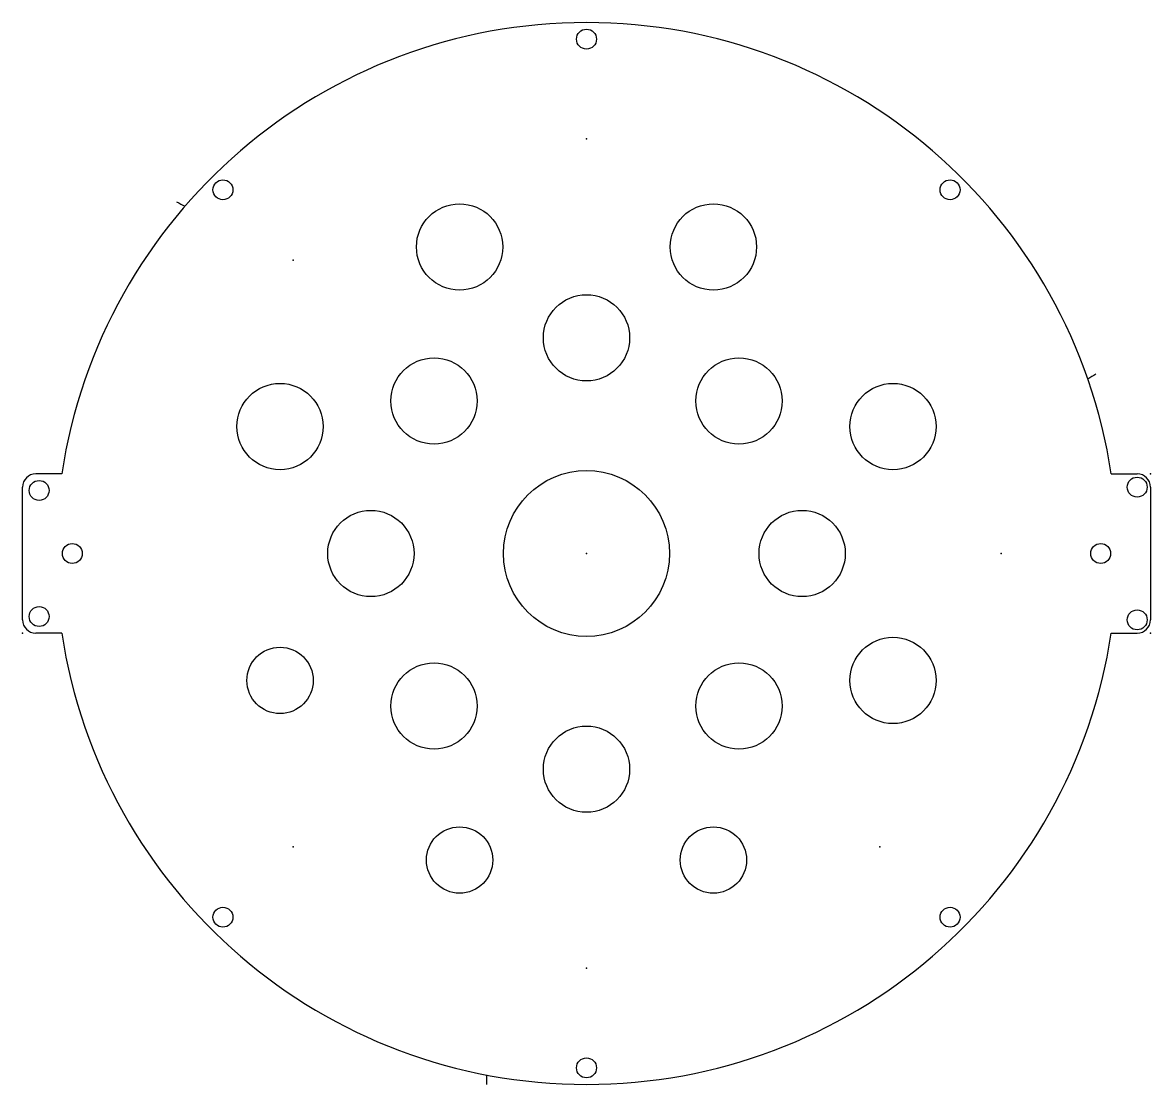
# Model space of a CAD drawing. Header units: millimetres. Extents: x -85 to 85, y -80 to 80.
import ezdxf

# ---------------------------------------------------------------- set-up
doc = ezdxf.new("R2010")
doc.units = ezdxf.units.MM
doc.header["$MEASUREMENT"] = 0
doc.layers.add('endplate-10-13-8-25-ext175-x v5_Sketch1', color=7, linetype='Continuous')

msp = doc.modelspace()

# ---------------------------------------------------------------- linework, layer by layer
at = {"layer": 'endplate-10-13-8-25-ext175-x v5_Sketch1'}
for p, q in [((-79.09, 12), (-83, 12)), ((79.09, 12), (83, 12)), ((-85, -10), (-85, 10)), ((85, 10), (85, -10)), ((-79.09, -12), (-83, -12)), ((79.09, -12), (83, -12))]:
    msp.add_line(p, q, dxfattribs=at)
for centre, radius in [((0, 77.5), 1.5), ((-54.8, 54.8), 1.5), ((54.8, 54.8), 1.5), ((-19.13, 46.19), 6.5), ((19.13, 46.19), 6.5), ((0, 32.5), 6.5), ((-22.98, 22.98), 6.5), ((22.98, 22.98), 6.5), ((-46.19, 19.13), 6.5), ((46.19, 19.13), 6.5), ((0, 0), 12.5), ((-82.5, 9.5), 1.5), ((83, 10), 1.5), ((-32.5, 0), 6.5), ((32.5, 0), 6.5), ((-77.5, 0), 1.5), ((77.5, 0), 1.5), ((-82.5, -9.5), 1.5), ((83, -10), 1.5), ((46.19, -19.13), 6.5), ((-46.19, -19.13), 5), ((-22.98, -22.98), 6.5), ((22.98, -22.98), 6.5), ((0, -32.5), 6.5), ((-19.13, -46.19), 5), ((19.13, -46.19), 5), ((-54.8, -54.8), 1.5), ((54.8, -54.8), 1.5), ((0, -77.5), 1.5)]:
    msp.add_circle(centre, radius, dxfattribs=at)
for centre, radius, start, end in [((0, 0), 80, 8.6269, 171.3731), ((-49.28, 74.64), 25, 240, 243.2713), ((89.28, 5.36), 25, 120, 123.2713), ((-83, 10), 2, 90, 180), ((83, 10), 2, 0, 90), ((-83, -10), 2, 180, 270), ((83, -10), 2, 270, 0), ((0, 0), 80, 188.6269, 351.3731), ((-40, -80), 25, 0, 3.2713)]:
    msp.add_arc(centre, radius, start, end, dxfattribs=at)
for p in [(0, 62.5), (-44.19, 44.19), (85, 12), (0, 0), (62.5, 0), (-85, -12), (85, -12), (-44.19, -44.19), (44.19, -44.19), (0, -62.5)]:
    msp.add_point(p, dxfattribs=at)

doc.saveas('drawing.dxf')
